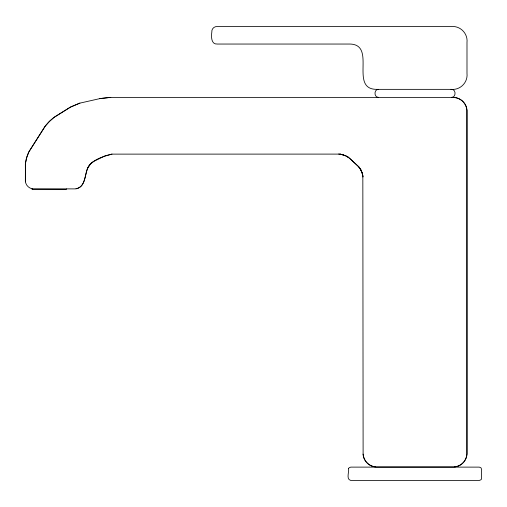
<?xml version="1.0" encoding="UTF-8"?>
<svg xmlns="http://www.w3.org/2000/svg" width="507" height="507" viewBox="0 0 507 507"><rect width="100%" height="100%" fill="white"/><g stroke="black" fill="none" stroke-linecap="round" stroke-linejoin="round"><path stroke-width="0.76" d="M112.009 154.109C103.13 156.581 92.09 159.363 87.553 168.229C84.732 175.213 85.493 187.026 76.037 188.832M87.553 168.229L90.671 163.736M92.521 162.126C82.597 168.457 88.567 187.102 75.182 188.896L32.34 188.781C28.474 188.135 25.483 184.732 25.35 180.822L25.401 163.311L26.922 156.663L29.026 151.58L45.472 125.749L50.136 120.679L54.388 117.123L70.34 107.161L79.586 103.2L100.494 98.472L110.786 97.407M91.292 163.267L93.782 161.403L104.854 155.922L111.774 154.128L340.286 154.103L345.482 155.706M79.897 103.105L70.555 107.047L53.609 117.662L48.583 122.219L44.933 126.535L28.557 152.404L26.313 158.742L25.35 164.268L25.432 181.874M454.754 466.833C461.357 466.339 466.465 460.635 466.947 454.152L466.966 110.374C466.535 103.586 461.021 97.984 454.234 97.49L110.063 97.426L99.784 98.618M378.38 89.352C373.874 89.371 373.874 97.319 378.38 97.344M451.667 97.344C456.173 97.319 456.173 89.371 451.667 89.352L377.55 89.352C347.897 90.227 378.216 43.165 348.556 44.046L217.408 44.046C210.963 44.603 211.235 36.384 211.812 32.15C211.444 28.943 214.208 26.187 217.408 26.554L451.002 26.554C460.16 25.502 468.043 33.386 466.991 42.544L466.991 73.357C468.043 82.514 460.16 90.398 451.002 89.352M32.423 188.623L31.922 189.124L32.423 189.624L66.068 189.624L66.531 188.934M338.695 154.014L342.947 154.705L348.423 157.284L358.278 166.321C361.168 169.11 362.543 173.083 362.93 177.006L362.347 173.457M454.05 97.458C460.888 97.883 466.484 103.479 466.947 110.311L466.966 454.095C466.541 460.933 460.939 466.529 454.107 466.991L375.998 467.01C369.216 466.579 363.614 461.066 363.113 454.285L362.835 175.416L360.851 169.731L358.278 166.321M375.212 466.801C368.627 466.282 363.532 460.571 363.082 454.095M340.286 154.103L345.387 155.719M348.423 157.284L346.116 155.953L349.653 158.298L359.374 167.475L362.188 172.798M348.575 468.563C349.298 471.916 345.844 479.267 350.73 480.446L479.318 480.446L480.966 479.761L481.473 479.007L481.65 469.45L480.966 467.803L479.318 467.118L350.73 467.118L349.082 467.803L348.575 468.563"/></g></svg>
